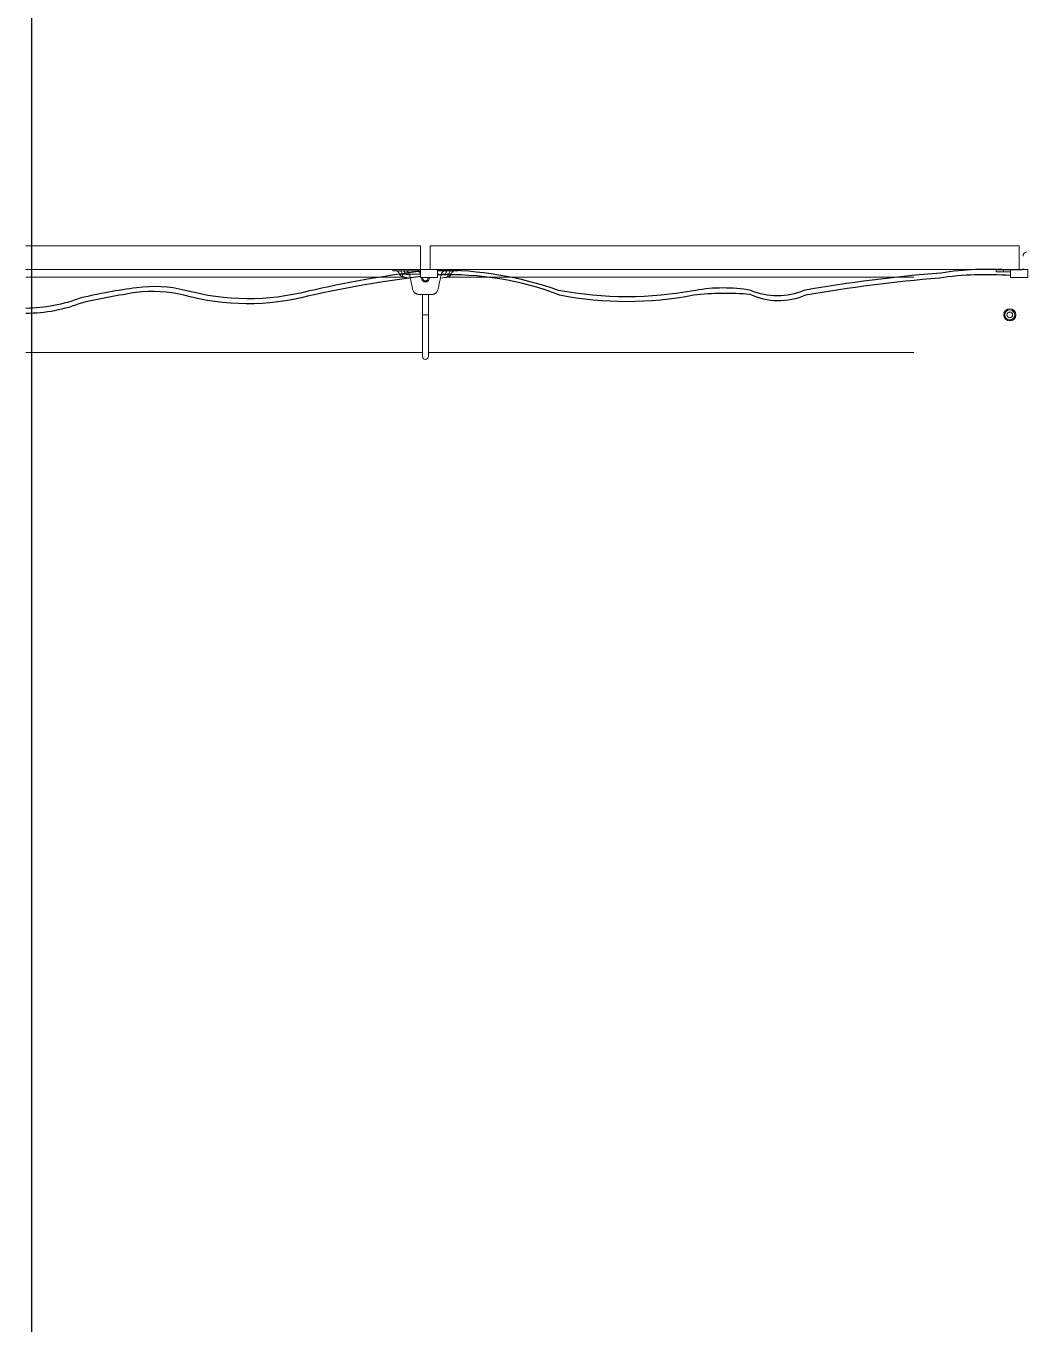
# Model space of a CAD drawing. Header units: feet. Extents: x 0.3 to 98.5, y -18.6 to 31.5.
# Drawn here: x 55.896 to 58.794, y -8.192 to -4.418 of the extents above; entities that cross this region are included whole.
import ezdxf

# ---------------------------------------------------------------- set-up
doc = ezdxf.new("R2010")
doc.units = ezdxf.units.FT
doc.header["$MEASUREMENT"] = 0
for name, color, linetype in [('E-DETL', 1, 'Continuous'), ('S-TRACKER TABLE', 252, 'Continuous'), ('STRINGS', 30, 'Continuous')]:
    doc.layers.add(name, color=color, linetype=linetype)
doc.layers.add('G-NPLT', color=67, linetype='Continuous', plot=False)

msp = doc.modelspace()

# ---------------------------------------------------------------- linework, layer by layer
at = {"layer": 'E-DETL', "color": 10, "linetype": 'Continuous', "lineweight": 0}
for points in [[(57.04237, -5.12659), (57.09199, -5.12659), (57.09199, -5.14927), (57.04237, -5.14927)], [(58.75793, -5.12659), (58.80755, -5.12659), (58.80755, -5.14927), (58.75793, -5.14927)]]:
    msp.add_lwpolyline(points, close=True, dxfattribs=at)
at = {"layer": 'G-NPLT'}
msp.add_lwpolyline([(55.91303, -12.80943), (55.91303, 10.31345)], dxfattribs=at)
at = {"layer": 'S-TRACKER TABLE', "linetype": 'Continuous', "lineweight": 15}
for p, q in [((55.89551, -5.05755), (57.04286, -5.05755)), ((57.04286, -5.05755), (57.04286, -5.12659)), ((57.07048, -5.05755), (58.78274, -5.05755)), ((57.07048, -5.05755), (57.07048, -5.12659)), ((58.78274, -5.05755), (58.78274, -5.12659)), ((57.04286, -5.12659), (55.89551, -5.12659)), ((56.96174, -5.12972), (56.96174, -5.12659)), ((57.02926, -5.12972), (56.96174, -5.12972)), ((56.97037, -5.12659), (56.97037, -5.12972)), ((58.78274, -5.12659), (57.07048, -5.12659)), ((57.09199, -5.12972), (57.1516, -5.12972)), ((57.14297, -5.12972), (57.14297, -5.12659)), ((57.1516, -5.12659), (57.1516, -5.12972)), ((58.71542, -5.1271), (58.71542, -5.13297)), ((58.71542, -5.1271), (58.7905, -5.1271)), ((58.737, -5.13297), (58.737, -5.1271)), ((56.99272, -5.14851), (55.89551, -5.14851)), ((56.99889, -5.13995), (56.98921, -5.1394)), ((57.01016, -5.13995), (56.99889, -5.13995)), ((57.0103, -5.14047), (57.01038, -5.1405)), ((57.04491, -5.14927), (57.04616, -5.15455)), ((57.05624, -5.16251), (57.0571, -5.16251)), ((57.06718, -5.15455), (57.06843, -5.14927)), ((57.11445, -5.13995), (57.10297, -5.13995)), ((57.12413, -5.1394), (57.11445, -5.13995)), ((58.47602, -5.14851), (57.1206, -5.14851)), ((58.71542, -5.13297), (58.75793, -5.13297)), ((57.04804, -5.19877), (57.04804, -5.37894)), ((57.0653, -5.37894), (57.0653, -5.19877)), ((57.04804, -5.25812), (57.0653, -5.25812)), ((55.89551, -5.36772), (57.04804, -5.36772)), ((57.0653, -5.36772), (58.47602, -5.36772))]:
    msp.add_line(p, q, dxfattribs=at)
at = {"layer": 'S-TRACKER TABLE', "linetype": 'Continuous', "lineweight": 15, "flags": 128}
for points in [[(56.98032, -5.12972), (56.98179, -5.12989), (56.98322, -5.13041), (56.98458, -5.13125), (56.98584, -5.1324), (56.98695, -5.13383), (56.9879, -5.1355), (56.98866, -5.13737), (56.98921, -5.1394)], [(56.98992, -5.12972), (56.99143, -5.1299), (56.99291, -5.13045), (56.9943, -5.13135), (56.99557, -5.13257), (56.9967, -5.13409), (56.99764, -5.13586), (56.99838, -5.13783), (56.99889, -5.13995)], [(57.12342, -5.12972), (57.12191, -5.1299), (57.12044, -5.13045), (57.11904, -5.13135), (57.11777, -5.13257), (57.11665, -5.13409), (57.1157, -5.13586), (57.11497, -5.13783), (57.11445, -5.13995)], [(57.13302, -5.12972), (57.13155, -5.12989), (57.13012, -5.13041), (57.12876, -5.13125), (57.12751, -5.1324), (57.12639, -5.13383), (57.12544, -5.1355), (57.12468, -5.13737), (57.12413, -5.1394)], [(56.99693, -5.14903), (56.99657, -5.14899), (56.9951, -5.14858), (56.9937, -5.1478), (56.99243, -5.14667), (56.99132, -5.14522), (56.99039, -5.14349), (56.98968, -5.14153), (56.98921, -5.1394)], [(57.10247, -5.14059), (57.1027, -5.14047), (57.10155, -5.14033), (57.09562, -5.13987), (57.09199, -5.13965)], [(57.12413, -5.1394), (57.12366, -5.14153), (57.12295, -5.14349), (57.12203, -5.14522), (57.12091, -5.14667), (57.11964, -5.1478), (57.11825, -5.14858), (57.11677, -5.14899), (57.11641, -5.14903)]]:
    msp.add_lwpolyline(points, dxfattribs=at)
at = {"layer": 'S-TRACKER TABLE', "linetype": 'Continuous', "lineweight": 15}
for radius in [0.01756, 0.01752, 0.01504, 0.01435, 0.0082]:
    msp.add_circle((58.75548, -5.25812), radius, dxfattribs=at)
for centre, radius, start, end in [((58.80604, -5.08709), 0.01208, 97.18076, 180), ((56.96845, -5.14353), 0.01381, 18.46375, 89.99995), ((56.99682, -5.14353), 0.01381, 12.79919, 89.96283), ((57.11631, -5.14353), 0.01381, 90.02725, 167.65288), ((57.14489, -5.14353), 0.01381, 90.00005, 161.53625), ((58.7905, -5.12365), 0.00345, 270, 0), ((56.99464, -5.13479), 0.01379, 198.46934, 224.48456), ((57.05624, -5.15216), 0.01036, 193.34364, 270), ((57.0571, -5.15216), 0.01036, 270, 346.65636), ((57.05667, -5.37894), 0.00863, 180, 0)]:
    msp.add_arc(centre, radius, start, end, dxfattribs=at)
for centre, major_axis, start_param, end_param in [((57.0251, -5.26169), (0.13272, -0.08454), 2.0782169, 2.1605328), ((57.08824, -5.26169), (0.13272, 0.08454), 0.9810599, 1.0650283)]:
    msp.add_ellipse(centre, major_axis=major_axis, ratio=0.6774366, start_param=start_param, end_param=end_param, dxfattribs=at)
for points, knots in [([(57.02926, -5.12659), (57.03119, -5.12678), (57.03505, -5.12716), (57.03943, -5.1297), (57.04165, -5.13182), (57.04237, -5.13267)], [0, 0, 0, 0, 0.25383616, 0.50770312, 0.65328982, 0.65328982, 0.65328982, 0.65328982]), ([(57.02926, -5.12972), (57.03083, -5.12987), (57.03398, -5.13018), (57.03814, -5.13259), (57.04134, -5.13606), (57.04232, -5.13895), (57.0428, -5.14036)], [0, 0, 0, 0, 0.2539779, 0.5079863, 0.7611142, 1, 1, 1, 1]), ([(56.98921, -5.1394), (56.98831, -5.13938), (56.98649, -5.13935), (56.98467, -5.1393), (56.98319, -5.13925), (56.98212, -5.13921), (56.9816, -5.13917), (56.98156, -5.13916), (56.98155, -5.13915)], [0, 0, 0, 0, 0.195135, 0.3956774, 0.5110493, 0.7108332, 0.9164585, 1, 1, 1, 1]), ([(56.9816, -5.13914), (56.98176, -5.13961), (56.98215, -5.1408), (56.98278, -5.14198), (56.98329, -5.14261), (56.98332, -5.14266)], [0, 0, 0, 0, 0.3787105, 0.9533114, 1, 1, 1, 1]), ([(56.9818, -5.13976), (56.98183, -5.13987), (56.98188, -5.14007), (56.98198, -5.14024), (56.98202, -5.14032)], [0, 0, 0, 0, 0.5691339, 1, 1, 1, 1]), ([(56.98332, -5.14266), (56.98371, -5.14318), (56.98449, -5.14423), (56.98591, -5.14553), (56.98739, -5.14658), (56.98883, -5.14735), (56.99013, -5.14787), (56.99125, -5.14821), (56.9922, -5.14843), (56.99318, -5.1486), (56.99442, -5.14878), (56.99571, -5.14893), (56.99671, -5.14901), (56.99698, -5.14903)], [0, 0, 0, 0, 0.1061564, 0.2145956, 0.3147609, 0.4055424, 0.484657, 0.5513085, 0.6148671, 0.6898392, 0.8041511, 0.9480646, 1, 1, 1, 1]), ([(56.99694, -5.14903), (56.99842, -5.14917), (57.00285, -5.14959), (57.00811, -5.15028), (57.01191, -5.15105), (57.01273, -5.15122)], [0, 0, 0, 0, 0.2850875, 0.8466189, 1, 1, 1, 1]), ([(57.0428, -5.14036), (57.0428, -5.14036), (57.04151, -5.14009), (57.03867, -5.14001), (57.03369, -5.14022), (57.02852, -5.13973), (57.02277, -5.13933), (57.01744, -5.13994), (57.01388, -5.14025), (57.01171, -5.14032), (57.01061, -5.14037), (57.01017, -5.14041), (57.01029, -5.14047), (57.0103, -5.14047)], [0, 0, 0, 0, 0.0000004, 0.1280829, 0.2562085, 0.4330754, 0.6110469, 0.7869616, 0.8749106, 0.9189168, 0.9628947, 0.9992572, 1, 1, 1, 1]), ([(57.01031, -5.14052), (57.01113, -5.14414), (57.01279, -5.15141), (57.01507, -5.16184), (57.01694, -5.17072), (57.01839, -5.17769), (57.01937, -5.18292), (57.02031, -5.18698), (57.02174, -5.1897), (57.02301, -5.19151), (57.02424, -5.19292), (57.02548, -5.1941), (57.02681, -5.19513), (57.02802, -5.19592), (57.02933, -5.19666), (57.03052, -5.19721), (57.0314, -5.19756), (57.03225, -5.19786), (57.03331, -5.19818), (57.03474, -5.19851), (57.03621, -5.19872), (57.03739, -5.19881), (57.03894, -5.19885), (57.04105, -5.19882), (57.04339, -5.1988), (57.04504, -5.19879), (57.04544, -5.19879)], [0, 0, 0, 0, 0.1191455, 0.2395692, 0.3416781, 0.4094226, 0.4665065, 0.511747, 0.5410765, 0.5634036, 0.5816314, 0.6007559, 0.6216618, 0.6445601, 0.6641972, 0.6799347, 0.6870386, 0.6940834, 0.7093793, 0.7282331, 0.7706252, 0.8283763, 0.8851496, 0.9406055, 0.9854966, 1, 1, 1, 1]), ([(57.04813, -5.14927), (57.04841, -5.15051), (57.04892, -5.15265), (57.04969, -5.15559), (57.05132, -5.1576), (57.05279, -5.15854), (57.05363, -5.15886), (57.05372, -5.1589)], [0.45781191, 0.45781191, 0.45781191, 0.45781191, 0.63541447, 0.76243525, 0.8746394, 0.98681762, 1, 1, 1, 1]), ([(57.05779, -5.15931), (57.05767, -5.15933), (57.0575, -5.15934), (57.05723, -5.15935), (57.05706, -5.15935), (57.05692, -5.15935), (57.05687, -5.15935), (57.05676, -5.15935), (57.05658, -5.15935), (57.05633, -5.15935), (57.05601, -5.15934), (57.0555, -5.15933), (57.05472, -5.15912), (57.05409, -5.15898), (57.05372, -5.1589)], [0, 0, 0, 0, 0.0887927, 0.1252666, 0.1981966, 0.211435, 0.2246733, 0.2379116, 0.290865, 0.3555315, 0.4202074, 0.5262634, 0.726626, 1, 1, 1, 1]), ([(57.06531, -5.14927), (57.06498, -5.15071), (57.06441, -5.15294), (57.06345, -5.15592), (57.06187, -5.1577), (57.05994, -5.15892), (57.05852, -5.15918), (57.05779, -5.15931)], [0.42049351, 0.42049351, 0.42049351, 0.42049351, 0.6100925, 0.71322901, 0.81638141, 0.90695804, 1, 1, 1, 1]), ([(57.0653, -5.19878), (57.06669, -5.19878), (57.06961, -5.1988), (57.07223, -5.1988), (57.0752, -5.19888), (57.07794, -5.19866), (57.08066, -5.19805), (57.08321, -5.1971), (57.08519, -5.19602), (57.08658, -5.19507), (57.08784, -5.19409), (57.08943, -5.19256), (57.09151, -5.18995), (57.09359, -5.1855), (57.09451, -5.17892), (57.09625, -5.17095), (57.09818, -5.16149), (57.10041, -5.15123), (57.102, -5.14413), (57.10278, -5.14066)], [0, 0, 0, 0, 0.064094, 0.1348654, 0.1938275, 0.2414861, 0.2798768, 0.3113538, 0.338842, 0.3525788, 0.3695133, 0.3936895, 0.4253512, 0.4805564, 0.5552832, 0.646597, 0.754595, 0.8797714, 1, 1, 1, 1]), ([(57.10042, -5.15123), (57.1008, -5.15115), (57.10418, -5.15044), (57.10952, -5.14971), (57.11444, -5.14922), (57.11641, -5.14903)], [0, 0, 0, 0, 0.0711235, 0.6279397, 1, 1, 1, 1]), ([(57.11641, -5.14903), (57.11642, -5.14903), (57.1172, -5.14897), (57.11855, -5.14882), (57.12006, -5.14862), (57.12134, -5.14839), (57.12263, -5.14806), (57.12398, -5.14758), (57.12549, -5.14686), (57.12709, -5.14581), (57.12863, -5.14448), (57.12945, -5.1434), (57.12985, -5.14288)], [0, 0, 0, 0, 0.0033685, 0.1540689, 0.3103701, 0.4119451, 0.4922782, 0.5700827, 0.6618636, 0.7738021, 0.890622, 1, 1, 1, 1]), ([(57.13179, -5.13915), (57.13178, -5.13916), (57.13174, -5.13917), (57.13123, -5.13921), (57.13017, -5.13925), (57.12869, -5.1393), (57.12687, -5.13935), (57.12505, -5.13938), (57.12413, -5.1394)], [0, 0, 0, 0, 0.0835415, 0.2833245, 0.4889507, 0.6043226, 0.7994559, 1, 1, 1, 1]), ([(57.12985, -5.14288), (57.12992, -5.14279), (57.13052, -5.14207), (57.1312, -5.14081), (57.13159, -5.13958), (57.13174, -5.13914)], [0, 0, 0, 0, 0.083774, 0.667346, 1, 1, 1, 1]), ([(57.04544, -5.19879), (57.04566, -5.19879), (57.04653, -5.19878), (57.0474, -5.19878), (57.04804, -5.19879)], [0, 0, 0, 0, 0.2563614, 1, 1, 1, 1]), ([(57.05667, -5.19876), (57.05643, -5.19876), (57.05524, -5.19876), (57.0531, -5.19876), (57.05056, -5.19877), (57.04867, -5.19877), (57.04765, -5.19877), (57.04772, -5.19877), (57.04774, -5.19877)], [0, 0, 0, 0, 0.0501807, 0.253329, 0.4564772, 0.6711541, 0.8858312, 1, 1, 1, 1]), ([(57.06567, -5.19877), (57.06569, -5.19877), (57.06585, -5.19877), (57.06515, -5.19877), (57.06358, -5.19877), (57.06114, -5.19876), (57.0587, -5.19876), (57.05718, -5.19876), (57.05667, -5.19876)], [0, 0, 0, 0, 0.0333735, 0.2481059, 0.462839, 0.6775725, 0.8923058, 1, 1, 1, 1])]:
    msp.add_open_spline(points, degree=3, knots=knots, dxfattribs=at)
at = {"layer": 'STRINGS'}
for points in [[(57.04237, -5.13146, 0.0249276), (56.71548, -5.1895, -0.1292004), (56.35832, -5.18699, 0.0978599), (56.21724, -5.17954, 0.0257561), (56.05511, -5.20882, -0.0888289), (55.89551, -5.23916, -0.0888289)], [(58.75793, -5.12833, 0.0600687), (58.55497, -5.13665, 0.0240457), (58.15701, -5.18699, -0.2107203), (58.00255, -5.18691, 0.0870243), (57.84138, -5.18699, -0.0929865), (57.44342, -5.18699, 0.0852983), (57.09199, -5.12797, 0.0852983)], [(57.04237, -5.14679, 0.024586), (56.71802, -5.2032, -0.1308082), (56.35401, -5.20096, 0.0856467), (56.21606, -5.19277, 0.0151004), (56.05942, -5.22278, -0.0927999), (55.89551, -5.25405, -0.0927999)], [(58.75793, -5.14403, 0.0567264), (58.55066, -5.15133, 0.0231147), (58.16132, -5.20096, -0.2214712), (58.00074, -5.19869, 0.0500808), (57.83707, -5.20096, -0.0966942), (57.44773, -5.20096, 0.1030183), (57.09199, -5.14239, 0.1030183)]]:
    msp.add_lwpolyline(points, format="xyb", dxfattribs=at)

doc.saveas('drawing.dxf')
